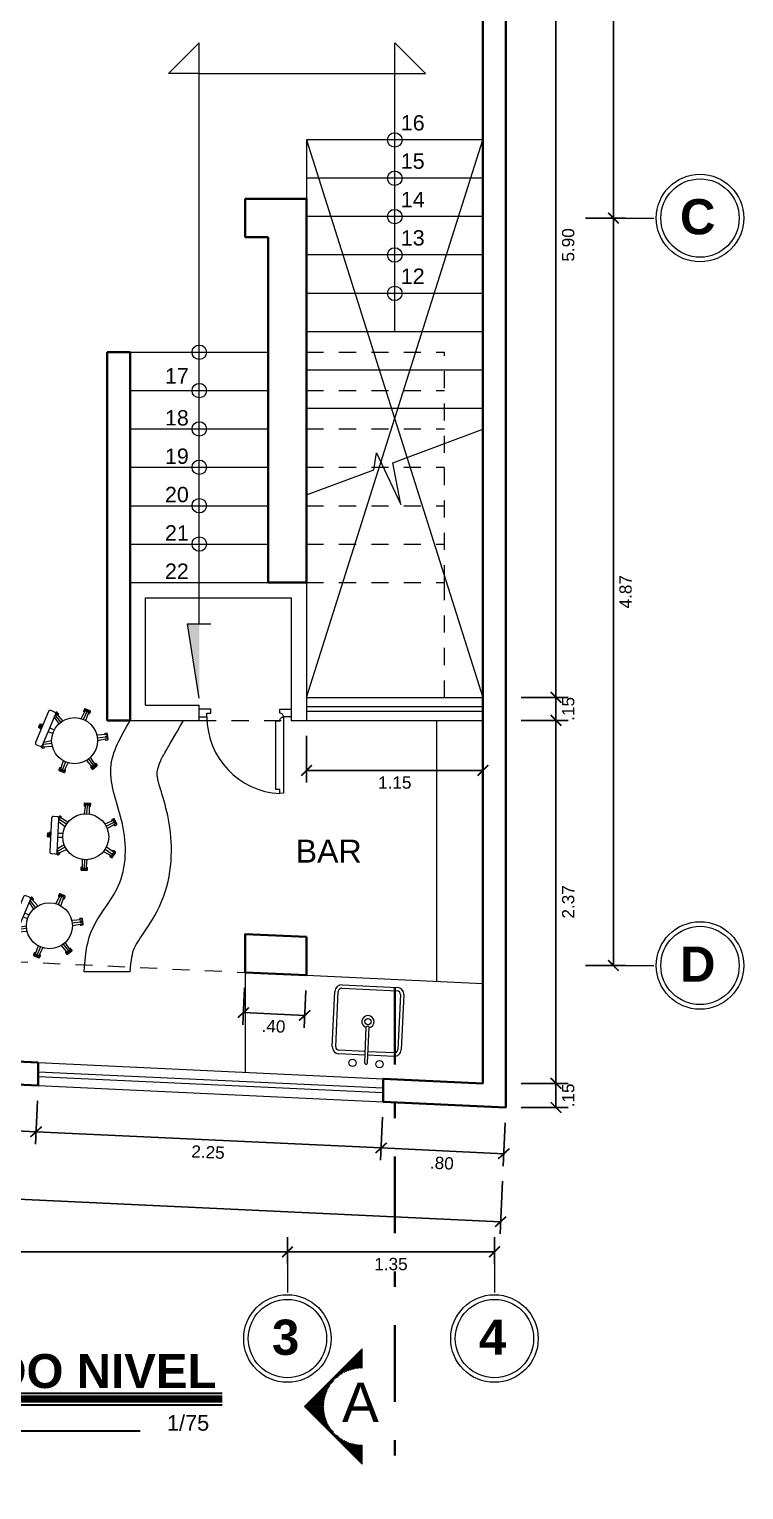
# Model space of a CAD drawing. Header units: millimetres. Extents: x 148 to 249, y 24 to 77.
# Drawn here: x 170.66 to 175.32, y 60.75 to 70.27 of the extents above; entities that cross this region are included whole.
import ezdxf

# ---------------------------------------------------------------- set-up
doc = ezdxf.new("R2010")
doc.units = ezdxf.units.MM
doc.header["$PDMODE"] = 32
doc.linetypes.add('2PAV$0$DASHDOT', pattern=[1, 0.5, -0.25, 0, -0.25])
doc.linetypes.add('HIDDEN2', pattern=[4.7625, 3.175, -1.5875])
doc.layers.get('0').update_dxf_attribs({"lineweight": 0})
doc.layers.get('Defpoints').update_dxf_attribs({"lineweight": 0})
for name, color, linetype, lineweight in [('A-Dims', 22, 'Continuous', 0), ('A-Furniture', 65, 'Continuous', 0), ('A-Hidden projection', 33, 'HIDDEN2', 0), ('A-Kitchen', 44, 'Continuous', 0), ('A-Section', 178, '2PAV$0$DASHDOT', 40), ('A-Stair', 53, 'Continuous', 0), ('A-Text', 30, 'Continuous', 30), ('A-Wall', 153, 'Continuous', 40), ('A-Window Glass', 111, 'Continuous', 0), ('escalera', 252, 'Continuous', 0), ('mobiliario', 4, 'Continuous', 0), ('muros bajos', 223, 'HIDDEN2', 18), ('piso', 10, 'Continuous', 0), ('puertas', 40, 'Continuous', 0), ('TEXTO', 7, 'Continuous', 0)]:
    doc.layers.add(name, color=color, linetype=linetype, lineweight=lineweight)
doc.styles.add('ejes', font='swissel.ttf')
doc.styles.add('FITO', font='ARIAL.TTF')
doc.styles.add('TEX', font='swissk.ttf', dxfattribs={"height": 0.2})
doc.dimstyles.new('DIM50', dxfattribs={"dimtxt": 0.08, "dimasz": 0.07, "dimexe": 0.08, "dimexo": 0.1, "dimgap": 0.04, "dimtad": 2, "dimzin": 4, "dimdsep": 46, "dimtxsty": 'ejes', "dimblk": 'ARCHTICK', "dimcen": 0.05, "dimadec": 0, "dimazin": 0, "dimtfac": 1, "dimtix": 1, "dimtmove": 0, "dimatfit": 3, "dimfxl": 0.08, "dimarcsym": 0})

# ---------------------------------------------------------------- blocks, each defined once
blk = doc.blocks.new('P60')
at = {"ltscale": 0.75}
blk.add_lwpolyline([(0.075, 0.05, -0.414214), (0.05, 0.025), (0.05, 0.5225), (0.075, 0.5244), (0.075, 0.4975), (0.1, 0.4975), (0.1, 0.05)], format="xyb", close=True, dxfattribs=at)
blk.add_lwpolyline([(0, 0.025), (0.05, 0.025, 0.414214), (0.075, 0), (0.075, -0.025), (0, -0.025)], format="xyb", dxfattribs=at)
blk.add_lwpolyline([(0.6, 0.025), (0.55, 0.025), (0.55, 0), (0.525, 0), (0.525, -0.025), (0.6, -0.025)], dxfattribs=at)
at = {"color": 9, "ltscale": 0.75}
blk.add_arc((0.05, 0.025), 0.5, 0, 87.13402, dxfattribs=at)
at = {"flags": 3}
blk.add_attdef('COCO', (0, 0), '', height=0.1, dxfattribs=at)
blk = doc.blocks.new('A$C66470BD4')
at = {"layer": 'A-Kitchen'}
for p, q in [((0, 0.138), (0, 0.538)), ((0.025, 0.138), (0.025, 0.538)), ((0.05, 0.588), (0.45, 0.588)), ((0.05, 0.563), (0.45, 0.563)), ((0.475, 0.538), (0.475, 0.138)), ((0.5, 0.538), (0.5, 0.138)), ((0.24, 0.032), (0.24, 0.289)), ((0.26, 0.032), (0.26, 0.289)), ((0.24, 0.113), (0.05, 0.113)), ((0.45, 0.113), (0.26, 0.113)), ((0.24, 0.088), (0.05, 0.088)), ((0.45, 0.088), (0.26, 0.088))]:
    blk.add_line(p, q, dxfattribs=at)
for points in [[(0.24, 0.289, -1), (0.26, 0.289)], [(0.24, 0.032, 1), (0.26, 0.032)]]:
    blk.add_lwpolyline(points, format="xyb", dxfattribs=at)
for centre, radius in [((0.25, 0.33), 0.0233), ((0.152, 0.027), 0.0266), ((0.348, 0.027), 0.0266)]:
    blk.add_circle(centre, radius, dxfattribs=at)
for centre, radius, start, end in [((0.05, 0.538), 0.05, 90, 180), ((0.05, 0.538), 0.025, 90, 180), ((0.45, 0.538), 0.05, 0, 90), ((0.45, 0.538), 0.025, 0, 90), ((0.25, 0.33), 0.0442, 282.7116, 256.5592), ((0.05, 0.138), 0.05, 180, 270), ((0.05, 0.138), 0.025, 180, 270), ((0.45, 0.138), 0.025, 270, 0), ((0.45, 0.138), 0.05, 270, 0)]:
    blk.add_arc(centre, radius, start, end, dxfattribs=at)
blk = doc.blocks.new('Plt-Silla13')
at = {"layer": 'mobiliario'}
for p, q in [((0.0157, 0.2395), (-0.0157, 0.2395)), ((-0.0157, 0.2299), (-0.0157, 0.2395)), ((0.0138, 0.2375), (-0.0138, 0.2375)), ((-0.0138, 0.2299), (-0.0138, 0.2375)), ((-0.013, 0.2299), (-0.013, 0.2368)), ((0.013, 0.2368), (-0.013, 0.2368)), ((-0.002, 0.2395), (-0.002, 0.2443)), ((0.002, 0.2395), (0.002, 0.2443)), ((0.013, 0.2299), (0.013, 0.2368)), ((0.0138, 0.2299), (0.0138, 0.2375)), ((0.0157, 0.2299), (0.0157, 0.2395)), ((-0.075, 0.1299), (-0.1016, 0.176)), ((-0.013, 0.1494), (-0.013, 0.1804)), ((0.013, 0.1494), (0.013, 0.1804)), ((0.075, 0.1299), (0.1016, 0.176)), ((-0.2147, 0), (-0.2175, 0)), ((-0.15, 0), (-0.2032, 0)), ((0.15, 0), (0.2032, 0)), ((0.2147, 0), (0.2175, 0)), ((-0.1074, -0.1859), (-0.1088, -0.1884)), ((-0.075, -0.1299), (-0.1016, -0.176)), ((0.075, -0.1299), (0.1016, -0.176)), ((0.1074, -0.1859), (0.1088, -0.1884))]:
    blk.add_line(p, q, dxfattribs=at)
for points in [[(-0.1211, 0.2178), (-0.1211, 0.1925, 0.414214), (-0.109, 0.1804), (0.109, 0.1804, 0.414214), (0.1211, 0.1925), (0.1211, 0.2178, 0.414214), (0.109, 0.2299), (-0.109, 0.2299, 0.414214)], [(-0.0088, 0.2443), (0.0088, 0.2443, 0.414214), (0.0114, 0.2469), (0.0114, 0.2481, 0.414214), (0.0088, 0.2506), (-0.0088, 0.2506, 0.414214), (-0.0114, 0.2481), (-0.0114, 0.2469, 0.414214)]]:
    blk.add_lwpolyline(points, format="xyb", close=True, dxfattribs=at)
for points in [[(-0.1181, 0.1846), (-0.1243, 0.181, 0.414214), (-0.1259, 0.1752), (-0.1202, 0.1653, 0.414214), (-0.1144, 0.1638), (-0.1113, 0.1656, 0.414214)], [(-0.1171, 0.1835, 0.344108), (-0.1181, 0.1784), (-0.0893, 0.1209)], [(-0.0601, 0.1378), (-0.0882, 0.1804, 0.397024)], [(-0.0877, 0.1792), (-0.0856, 0.1804, 0.414214)], [(0.0856, 0.1804), (0.0877, 0.1792, 0.414214)], [(0.0893, 0.1209), (0.1181, 0.1784, 0.344108), (0.1171, 0.1835)], [(0.1113, 0.1656), (0.1144, 0.1638, 0.414214), (0.1202, 0.1653), (0.1259, 0.1752, 0.414214), (0.1243, 0.181), (0.1181, 0.1846, 0.414214)], [(-0.199, 0.0136), (-0.199, 0.0172, 0.414214), (-0.2033, 0.0214), (-0.2147, 0.0214, 0.414214), (-0.2189, 0.0172), (-0.2189, -0.0172, 0.414214), (-0.2147, -0.0214), (-0.2033, -0.0214, 0.414214), (-0.199, -0.0172), (-0.199, -0.0136, 0.414214)], [(-0.1494, 0.0169), (-0.2135, 0.0131, 0.397024), (-0.2175, 0.0088), (-0.2175, -0.0088, 0.397024), (-0.2135, -0.0131), (-0.1494, -0.0169)], [(0.1494, -0.0169), (0.2135, -0.0131, 0.397024), (0.2175, -0.0088), (0.2175, 0.0088, 0.397024), (0.2135, 0.0131), (0.1494, 0.0169)], [(0.199, -0.0136), (0.199, -0.0172, 0.414214), (0.2033, -0.0214), (0.2147, -0.0214, 0.414214), (0.2189, -0.0172), (0.2189, 0.0172, 0.414214), (0.2147, 0.0214), (0.2033, 0.0214, 0.414214), (0.199, 0.0172), (0.199, 0.0136, 0.414214)], [(-0.1113, -0.1656), (-0.1144, -0.1638, 0.414214), (-0.1202, -0.1653), (-0.1259, -0.1752, 0.414214), (-0.1243, -0.181), (-0.0946, -0.1982, 0.414214), (-0.0888, -0.1966), (-0.0831, -0.1868, 0.414214), (-0.0847, -0.181), (-0.0877, -0.1792, 0.414214)], [(-0.0893, -0.1209), (-0.1181, -0.1784, 0.397024), (-0.1164, -0.184), (-0.1011, -0.1928, 0.397024), (-0.0954, -0.1915), (-0.0601, -0.1378)], [(0.0601, -0.1378), (0.0954, -0.1915, 0.397024), (0.1011, -0.1928), (0.1164, -0.184, 0.397024), (0.1181, -0.1784), (0.0893, -0.1209)], [(0.0877, -0.1792), (0.0847, -0.181, 0.414214), (0.0831, -0.1868), (0.0888, -0.1966, 0.414214), (0.0946, -0.1982), (0.1243, -0.181, 0.414214), (0.1259, -0.1752), (0.1202, -0.1653, 0.414214), (0.1144, -0.1638), (0.1113, -0.1656, 0.414214)]]:
    blk.add_lwpolyline(points, format="xyb", dxfattribs=at)
blk.add_lwpolyline([(0.0882, 0.1804), (0.0601, 0.1378)], dxfattribs=at)
for centre, radius in [((0, 0), 0.15), ((-0.209, 0), 0.00573), ((-0.209, 0), 0.00384), ((0.209, 0), 0.00573), ((0.209, 0), 0.00384), ((-0.1045, -0.181), 0.00573), ((-0.1045, -0.181), 0.00384), ((0.1045, -0.181), 0.00573), ((0.1045, -0.181), 0.00384)]:
    blk.add_circle(centre, radius, dxfattribs=at)
for centre, radius, start, end in [((-0.1045, 0.181), 0.00573, 185.01262, 354.39077), ((-0.1045, 0.181), 0.00384, 188.39318, 351.60682), ((0.1045, 0.181), 0.00573, 185.60923, 354.98738), ((0.1045, 0.181), 0.00384, 188.39318, 351.60682)]:
    blk.add_arc(centre, radius, start, end, dxfattribs=at)
blk = doc.blocks.new('_ArchTick')
at = {"color": 0, "linetype": 'ByBlock', "const_width": 0.15}
blk.add_lwpolyline([(-0.5, -0.5), (0.5, 0.5)], dxfattribs=at)
blk = doc.blocks.new('*D242')
at = {"layer": 'A-Dims', "color": 0, "lineweight": -2}
for p, q in [((173.8666, 71.8131), (174.1728, 71.8131)), ((174.0928, 65.9131), (174.0928, 71.8131)), ((173.8666, 65.9131), (174.1728, 65.9131))]:
    blk.add_line(p, q, dxfattribs=at)
at = {"layer": 'Defpoints', "color": 0}
for p in [(173.7666, 71.8131), (174.0928, 71.8131), (173.7666, 65.9131)]:
    blk.add_point(p, dxfattribs=at)
at = {"layer": 'A-Dims', "color": 0, "lineweight": -2, "xscale": 0.07, "yscale": 0.07, "zscale": 0.07}
for p, rotation in [((174.0928, 71.8131), 90), ((174.0928, 65.9131), 270)]:
    blk.add_blockref('_ArchTick', p, dxfattribs=dict(at, rotation=rotation))
at = {"layer": 'A-Dims', "color": 0, "insert": (174.1728, 68.8631), "char_height": 0.08, "attachment_point": 5, "rotation": 90, "style": 'ejes'}
blk.add_mtext('5.90', dxfattribs=at)
blk = doc.blocks.new('*D244')
at = {"layer": 'A-Dims', "color": 0, "lineweight": -2}
for p, q in [((173.8666, 65.7631), (174.1728, 65.7631)), ((174.0928, 63.3966), (174.0928, 65.7631)), ((173.8666, 63.3966), (174.1728, 63.3966))]:
    blk.add_line(p, q, dxfattribs=at)
at = {"layer": 'Defpoints', "color": 0}
for p in [(173.7666, 65.7631), (174.0928, 65.7631), (173.7666, 63.3966)]:
    blk.add_point(p, dxfattribs=at)
at = {"layer": 'A-Dims', "color": 0, "lineweight": -2, "xscale": 0.07, "yscale": 0.07, "zscale": 0.07}
for p, rotation in [((174.0928, 65.7631), 90), ((174.0928, 63.3966), 270)]:
    blk.add_blockref('_ArchTick', p, dxfattribs=dict(at, rotation=rotation))
at = {"layer": 'A-Dims', "color": 0, "insert": (174.1728, 64.5799), "char_height": 0.08, "attachment_point": 5, "rotation": 90, "style": 'ejes'}
blk.add_mtext('2.37', dxfattribs=at)
blk = doc.blocks.new('*D254')
at = {"layer": 'A-Dims', "color": 0, "lineweight": -2}
for p, q in [((173.8666, 63.3966), (174.1728, 63.3966)), ((174.0928, 63.2394), (174.0928, 63.3966)), ((173.8666, 63.2394), (174.1728, 63.2394))]:
    blk.add_line(p, q, dxfattribs=at)
at = {"layer": 'Defpoints', "color": 0}
for p in [(173.7666, 63.3966), (174.0928, 63.3966), (173.7666, 63.2394)]:
    blk.add_point(p, dxfattribs=at)
at = {"layer": 'A-Dims', "color": 0, "lineweight": -2, "xscale": 0.07, "yscale": 0.07, "zscale": 0.07}
for p, rotation in [((174.0928, 63.3966), 270), ((174.0928, 63.2394), 90)]:
    blk.add_blockref('_ArchTick', p, dxfattribs=dict(at, rotation=rotation))
at = {"layer": 'A-Dims', "color": 0, "insert": (174.1728, 63.318), "char_height": 0.08, "attachment_point": 5, "rotation": 90, "style": 'ejes'}
blk.add_mtext('.15', dxfattribs=at)
blk = doc.blocks.new('*D245')
at = {"layer": 'A-Dims', "color": 0, "lineweight": -2}
for p, q in [((166.284, 63.1081), (166.2679, 62.7648)), ((166.2716, 62.8448), (173.7316, 62.4948)), ((173.744, 62.7581), (173.7279, 62.4148))]:
    blk.add_line(p, q, dxfattribs=at)
at = {"layer": 'Defpoints', "color": 0}
for p in [(166.2887, 63.208), (173.7487, 62.858), (173.7316, 62.4948)]:
    blk.add_point(p, dxfattribs=at)
at = {"layer": 'A-Dims', "color": 0, "lineweight": -2, "xscale": 0.07, "yscale": 0.07, "zscale": 0.07}
for p, rotation in [((166.2716, 62.8448), 177.3138299825618), ((173.7316, 62.4948), 357.3138299825617)]:
    blk.add_blockref('_ArchTick', p, dxfattribs=dict(at, rotation=rotation))
at = {"layer": 'A-Dims', "color": 0, "insert": (169.9979, 62.5898), "char_height": 0.08, "attachment_point": 5, "rotation": 357.31383, "style": 'ejes'}
blk.add_mtext('7.47', dxfattribs=at)
blk = doc.blocks.new('*D248')
at = {"layer": 'A-Dims', "color": 0, "lineweight": -2}
for p, q in [((172.0623, 64.0202), (172.051, 63.7785)), ((172.4619, 64.0014), (172.4505, 63.7598)), ((172.0547, 63.8584), (172.4543, 63.8397))]:
    blk.add_line(p, q, dxfattribs=at)
at = {"layer": 'Defpoints', "color": 0}
for p in [(172.067, 64.1201), (172.4666, 64.1013), (172.4543, 63.8397)]:
    blk.add_point(p, dxfattribs=at)
at = {"layer": 'A-Dims', "color": 0, "lineweight": -2, "xscale": 0.07, "yscale": 0.07, "zscale": 0.07}
for p, rotation in [((172.0547, 63.8584), 177.3138299825625), ((172.4543, 63.8397), 357.3138299825624)]:
    blk.add_blockref('_ArchTick', p, dxfattribs=dict(at, rotation=rotation))
at = {"layer": 'A-Dims', "color": 0, "insert": (172.2508, 63.7691), "char_height": 0.08, "attachment_point": 5, "rotation": 357.31383, "style": 'ejes'}
blk.add_mtext('.40', dxfattribs=at)
blk = doc.blocks.new('*D334')
at = {"layer": 'A-Dims', "color": 0, "lineweight": -2}
for p, q in [((173.8666, 65.9131), (174.1728, 65.9131)), ((174.0928, 65.9131), (174.0928, 65.7631)), ((173.8666, 65.7631), (174.1728, 65.7631))]:
    blk.add_line(p, q, dxfattribs=at)
at = {"layer": 'Defpoints', "color": 0}
for p in [(173.7666, 65.9131), (173.7666, 65.7631), (174.0928, 65.7631)]:
    blk.add_point(p, dxfattribs=at)
at = {"layer": 'A-Dims', "color": 0, "lineweight": -2, "xscale": 0.07, "yscale": 0.07, "zscale": 0.07}
for p, rotation in [((174.0928, 65.9131), 270), ((174.0928, 65.7631), 90)]:
    blk.add_blockref('_ArchTick', p, dxfattribs=dict(at, rotation=rotation))
at = {"layer": 'A-Dims', "color": 0, "insert": (174.1728, 65.8381), "char_height": 0.08, "attachment_point": 5, "rotation": 90, "style": 'ejes'}
blk.add_mtext('.15', dxfattribs=at)
blk = doc.blocks.new('*D454')
at = {"layer": 'A-Dims', "color": 0, "lineweight": -2}
for p, q in [((172.4666, 65.6631), (172.4666, 65.3573)), ((173.6166, 65.6631), (173.6166, 65.3573)), ((172.4666, 65.4373), (173.6166, 65.4373))]:
    blk.add_line(p, q, dxfattribs=at)
at = {"layer": 'Defpoints', "color": 0}
for p in [(172.4666, 65.7631), (173.6166, 65.7631), (173.6166, 65.4373)]:
    blk.add_point(p, dxfattribs=at)
at = {"layer": 'A-Dims', "color": 0, "lineweight": -2, "xscale": 0.07, "yscale": 0.07, "zscale": 0.07, "rotation": 180}
blk.add_blockref('_ArchTick', (172.4666, 65.4373), dxfattribs=at)
at = {"layer": 'A-Dims', "color": 0, "lineweight": -2, "xscale": 0.07, "yscale": 0.07, "zscale": 0.07}
blk.add_blockref('_ArchTick', (173.6166, 65.4373), dxfattribs=at)
at = {"layer": 'A-Dims', "color": 0, "insert": (173.0416, 65.3573), "char_height": 0.08, "attachment_point": 5, "style": 'ejes'}
blk.add_mtext('1.15', dxfattribs=at)
blk = doc.blocks.new('*D455')
at = {"layer": 'A-Dims', "color": 0, "lineweight": -2}
for p, q in [((172.9619, 63.1771), (172.9487, 62.8956)), ((173.7619, 63.1395), (173.7487, 62.858)), ((173.7524, 62.9379), (172.9524, 62.9755))]:
    blk.add_line(p, q, dxfattribs=at)
at = {"layer": 'Defpoints', "color": 0}
for p in [(172.9666, 63.277), (173.7666, 63.2394), (172.9524, 62.9755)]:
    blk.add_point(p, dxfattribs=at)
at = {"layer": 'A-Dims', "color": 0, "lineweight": -2, "xscale": 0.07, "yscale": 0.07, "zscale": 0.07}
for p, rotation in [((172.9524, 62.9755), 177.3138299825623), ((173.7524, 62.9379), 357.3138299825624)]:
    blk.add_blockref('_ArchTick', p, dxfattribs=dict(at, rotation=rotation))
at = {"layer": 'A-Dims', "color": 0, "insert": (173.3487, 62.8768), "char_height": 0.08, "attachment_point": 5, "rotation": 357.31383, "style": 'ejes'}
blk.add_mtext('.80', dxfattribs=at)
blk = doc.blocks.new('*D456')
at = {"layer": 'A-Dims', "color": 0, "lineweight": -2}
for p, q in [((170.7119, 63.2826), (170.6987, 63.0011)), ((172.9619, 63.1771), (172.9487, 62.8956)), ((170.7024, 63.081), (172.9524, 62.9755))]:
    blk.add_line(p, q, dxfattribs=at)
at = {"layer": 'Defpoints', "color": 0}
for p in [(170.7166, 63.3825), (172.9666, 63.277), (172.9524, 62.9755)]:
    blk.add_point(p, dxfattribs=at)
at = {"layer": 'A-Dims', "color": 0, "lineweight": -2, "xscale": 0.07, "yscale": 0.07, "zscale": 0.07}
for p, rotation in [((170.7024, 63.081), 177.3138299825625), ((172.9524, 62.9755), 357.3138299825625)]:
    blk.add_blockref('_ArchTick', p, dxfattribs=dict(at, rotation=rotation))
at = {"layer": 'A-Dims', "color": 0, "insert": (171.8237, 62.9483), "char_height": 0.08, "attachment_point": 5, "rotation": 357.31383, "style": 'ejes'}
blk.add_mtext('2.25', dxfattribs=at)
blk = doc.blocks.new('*D457')
at = {"layer": 'A-Dims', "color": 0, "lineweight": -2}
for p, q in [((169.9619, 63.3178), (169.9487, 63.0363)), ((170.7119, 63.2826), (170.6987, 63.0011)), ((169.9524, 63.1162), (170.7024, 63.081))]:
    blk.add_line(p, q, dxfattribs=at)
at = {"layer": 'Defpoints', "color": 0}
for p in [(169.9666, 63.4177), (170.7166, 63.3825), (170.7024, 63.081)]:
    blk.add_point(p, dxfattribs=at)
at = {"layer": 'A-Dims', "color": 0, "lineweight": -2, "xscale": 0.07, "yscale": 0.07, "zscale": 0.07}
for p, rotation in [((169.9524, 63.1162), 177.3138299825621), ((170.7024, 63.081), 357.3138299825621)]:
    blk.add_blockref('_ArchTick', p, dxfattribs=dict(at, rotation=rotation))
at = {"layer": 'A-Dims', "color": 0, "insert": (170.3237, 63.0187), "char_height": 0.08, "attachment_point": 5, "rotation": 357.31383, "style": 'ejes'}
blk.add_mtext('.75', dxfattribs=at)
blk = doc.blocks.new('*D555')
at = {"layer": 'A-Dims', "color": 0, "lineweight": -2}
for p, q in [((174.2855, 69.0381), (174.5469, 69.0381)), ((174.4669, 64.1653), (174.4669, 69.0381)), ((174.2855, 64.1653), (174.5469, 64.1653))]:
    blk.add_line(p, q, dxfattribs=at)
at = {"layer": 'Defpoints', "color": 0}
for p in [(174.1855, 69.0381), (174.4669, 69.0381), (174.1855, 64.1653)]:
    blk.add_point(p, dxfattribs=at)
at = {"layer": 'A-Dims', "color": 0, "lineweight": -2, "xscale": 0.07, "yscale": 0.07, "zscale": 0.07}
for p, rotation in [((174.4669, 69.0381), 90), ((174.4669, 64.1653), 270)]:
    blk.add_blockref('_ArchTick', p, dxfattribs=dict(at, rotation=rotation))
at = {"layer": 'A-Dims', "color": 0, "insert": (174.5469, 66.6017), "char_height": 0.08, "attachment_point": 5, "rotation": 90, "style": 'ejes'}
blk.add_mtext('4.87', dxfattribs=at)
blk = doc.blocks.new('*D552')
at = {"layer": 'A-Dims', "color": 0, "lineweight": -2}
for p, q in [((174.2855, 71.9381), (174.5469, 71.9381)), ((174.4669, 71.9381), (174.4669, 69.0381)), ((174.2855, 69.0381), (174.5469, 69.0381))]:
    blk.add_line(p, q, dxfattribs=at)
at = {"layer": 'Defpoints', "color": 0}
for p in [(174.1855, 71.9381), (174.1855, 69.0381), (174.4669, 69.0381)]:
    blk.add_point(p, dxfattribs=at)
at = {"layer": 'A-Dims', "color": 0, "lineweight": -2, "xscale": 0.07, "yscale": 0.07, "zscale": 0.07}
for p, rotation in [((174.4669, 71.9381), 90), ((174.4669, 69.0381), 270)]:
    blk.add_blockref('_ArchTick', p, dxfattribs=dict(at, rotation=rotation))
at = {"layer": 'A-Dims', "color": 0, "insert": (174.5469, 70.4881), "char_height": 0.08, "attachment_point": 5, "rotation": 90, "style": 'ejes'}
blk.add_mtext('2.90', dxfattribs=at)
blk = doc.blocks.new('*D548')
at = {"layer": 'A-Dims', "color": 0, "lineweight": -2}
for p, q in [((166.5066, 62.3944), (166.5066, 62.2183)), ((172.3416, 62.3944), (172.3416, 62.2183)), ((166.5066, 62.2983), (172.3416, 62.2983))]:
    blk.add_line(p, q, dxfattribs=at)
at = {"layer": 'Defpoints', "color": 0}
for p in [(166.5066, 62.4944), (172.3416, 62.4944), (172.3416, 62.2983)]:
    blk.add_point(p, dxfattribs=at)
at = {"layer": 'A-Dims', "color": 0, "lineweight": -2, "xscale": 0.07, "yscale": 0.07, "zscale": 0.07, "rotation": 180}
blk.add_blockref('_ArchTick', (166.5066, 62.2983), dxfattribs=at)
at = {"layer": 'A-Dims', "color": 0, "lineweight": -2, "xscale": 0.07, "yscale": 0.07, "zscale": 0.07}
blk.add_blockref('_ArchTick', (172.3416, 62.2983), dxfattribs=at)
at = {"layer": 'A-Dims', "color": 0, "insert": (169.4241, 62.2183), "char_height": 0.08, "attachment_point": 5, "style": 'ejes'}
blk.add_mtext('5.84', dxfattribs=at)
blk = doc.blocks.new('*D549')
at = {"layer": 'A-Dims', "color": 0, "lineweight": -2}
for p, q in [((172.3416, 62.3944), (172.3416, 62.2183)), ((173.6916, 62.3944), (173.6916, 62.2183)), ((173.6916, 62.2983), (172.3416, 62.2983))]:
    blk.add_line(p, q, dxfattribs=at)
at = {"layer": 'Defpoints', "color": 0}
for p in [(172.3416, 62.4944), (173.6916, 62.4944), (172.3416, 62.2983)]:
    blk.add_point(p, dxfattribs=at)
at = {"layer": 'A-Dims', "color": 0, "lineweight": -2, "xscale": 0.07, "yscale": 0.07, "zscale": 0.07, "rotation": 180}
blk.add_blockref('_ArchTick', (172.3416, 62.2983), dxfattribs=at)
at = {"layer": 'A-Dims', "color": 0, "lineweight": -2, "xscale": 0.07, "yscale": 0.07, "zscale": 0.07}
blk.add_blockref('_ArchTick', (173.6916, 62.2983), dxfattribs=at)
at = {"layer": 'A-Dims', "color": 0, "insert": (173.0166, 62.2183), "char_height": 0.08, "attachment_point": 5, "style": 'ejes'}
blk.add_mtext('1.35', dxfattribs=at)

msp = doc.modelspace()

# ---------------------------------------------------------------- hatches: boundary and pattern name
at = {"layer": 'escalera'}
msp.add_hatch(color=256, dxfattribs=at).paths.add_polyline_path([(171.7666, 65.9076), (171.7666, 66.3927), (171.6903, 66.3927)])

# ---------------------------------------------------------------- linework, layer by layer
at = {"layer": 'A-Dims'}
for p, q in [((174.5469, 69.0381), (174.7317, 69.0381)), ((174.5469, 64.1653), (174.7317, 64.1653)), ((172.3416, 62.2183), (172.3416, 62.0336)), ((173.6916, 62.2183), (173.6916, 62.0336))]:
    msp.add_line(p, q, dxfattribs=at)
for centre, radius in [((175.0322, 69.0381), 0.2854), ((175.0322, 69.0381), 0.2554), ((175.0322, 64.1653), 0.2854), ((175.0322, 64.1653), 0.2554), ((172.3416, 61.7331), 0.2854), ((173.6916, 61.7331), 0.2854), ((172.3416, 61.7331), 0.2554), ((173.6916, 61.7331), 0.2554)]:
    msp.add_circle(centre, radius, dxfattribs=at)
at = {"layer": 'A-Furniture'}
for p, q in [((173.3166, 64.0614), (173.3166, 65.7631)), ((171.315, 64.1245), (171.0166, 64.1245)), ((172.067, 64.1201), (172.067, 63.4693)), ((172.4666, 64.1013), (173.6166, 64.0474))]:
    msp.add_line(p, q, dxfattribs=at)
msp.add_spline([(171.0166, 64.1245), (171.0603, 64.3811), (171.2378, 64.6821), (171.2654, 65.0897), (171.1898, 65.4534), (171.3166, 65.7631)], degree=3, dxfattribs=at)
msp.add_open_spline([(171.315, 64.1245), (171.3229, 64.2008), (171.3318, 64.2511), (171.3446, 64.2846), (171.3613, 64.3139), (171.4233, 64.4054), (171.4675, 64.4653), (171.5466, 64.634), (171.5698, 64.7241), (171.5891, 64.8976), (171.5862, 64.9825), (171.5648, 65.1345), (171.547, 65.2039), (171.5151, 65.3135), (171.5017, 65.3572), (171.4972, 65.3736), (171.4934, 65.3899), (171.4924, 65.4153), (171.4925, 65.4341), (171.5, 65.4598), (171.5153, 65.5039), (171.5311, 65.5317), (171.5438, 65.557), (171.6638, 65.7631)], degree=3, knots=[0, 0, 0, 0, 0.225712, 0.225712, 0.399861, 0.399861, 0.57401, 0.57401, 0.748158, 0.748158, 0.922307, 0.922307, 1.072424, 1.072424, 1.222542, 1.222542, 1.330739, 1.330739, 1.425085, 1.425085, 1.519431, 1.519431, 1.688762, 1.688762, 1.688762, 1.688762], dxfattribs=at)
at = {"layer": 'A-Hidden projection', "ltscale": 0.035}
for p, q in [((172.4666, 68.1631), (173.3666, 68.1631)), ((173.3666, 66.6631), (173.3666, 68.1631)), ((172.4666, 67.9131), (173.3666, 67.9131)), ((172.4666, 67.6631), (173.3666, 67.6631)), ((172.4666, 67.4131), (173.3666, 67.4131)), ((172.4666, 67.1631), (173.3666, 67.1631)), ((172.4666, 66.9131), (173.3666, 66.9131)), ((172.4666, 66.6631), (173.3666, 66.6631)), ((173.3666, 65.9131), (173.3666, 66.6631)), ((171.7666, 65.7631), (172.3666, 65.7631)), ((170.1166, 64.2116), (172.067, 64.1201))]:
    msp.add_line(p, q, dxfattribs=at)
at = {"layer": 'A-Section', "color": 2}
msp.add_lwpolyline([(173.0416, 64.0197), (173.0416, 60.7471)], dxfattribs=at)
at = {"layer": 'A-Stair', "color": 53}
for p, q in [((173.6166, 69.5474), (172.4666, 69.5474)), ((172.4666, 69.5474), (172.4666, 69.1631)), ((172.4666, 69.5474), (173.6166, 65.9131)), ((172.4666, 65.9131), (173.6166, 69.5474)), ((173.6166, 69.2974), (172.4666, 69.2974)), ((173.6166, 69.0474), (172.4666, 69.0474)), ((173.6166, 68.7974), (172.4666, 68.7974)), ((173.6166, 68.5474), (172.4666, 68.5474)), ((173.6166, 68.2974), (172.4666, 68.2974)), ((171.3166, 68.1631), (172.2166, 68.1631)), ((171.3166, 66.6631), (171.3166, 68.1631)), ((173.6166, 68.0474), (172.4666, 68.0474)), ((171.3166, 67.9131), (172.2166, 67.9131)), ((173.6166, 67.7974), (172.4666, 67.7974)), ((171.3166, 67.6631), (172.2166, 67.6631)), ((173.0286, 67.4426), (173.6166, 67.6622)), ((172.9046, 67.3963), (172.9221, 67.5082)), ((172.9221, 67.5082), (173.0816, 67.1708)), ((173.0816, 67.1708), (173.0286, 67.4426)), ((171.3166, 67.4131), (172.2166, 67.4131)), ((172.4666, 67.2327), (172.9046, 67.3963)), ((171.3166, 67.1631), (172.2166, 67.1631)), ((171.3166, 66.9131), (172.2166, 66.9131)), ((171.3166, 65.7631), (171.3166, 66.6631)), ((171.3166, 66.6631), (172.2166, 66.6631)), ((172.4666, 66.6631), (172.4666, 65.7631)), ((171.4166, 66.5631), (172.3666, 66.5631)), ((171.4166, 65.8631), (171.4166, 66.5631)), ((172.3666, 66.5631), (172.3666, 65.7631)), ((172.4666, 65.9131), (173.6166, 65.9131)), ((171.4166, 65.8631), (171.7666, 65.8631)), ((171.7666, 65.7631), (171.7666, 65.8631)), ((171.3166, 65.7631), (171.7666, 65.7631)), ((172.3666, 65.7631), (173.6166, 65.7631))]:
    msp.add_line(p, q, dxfattribs=at)
at = {"layer": 'A-Text', "color": 251, "linetype": 'Continuous'}
for p, q in [((168.3372, 61.335), (171.9162, 61.335)), ((169.1746, 61.3761), (171.9162, 61.3761)), ((169.1746, 61.3001), (171.9162, 61.3001)), ((170.0238, 61.1324), (171.3809, 61.1324))]:
    msp.add_line(p, q, dxfattribs=at)
at = {"layer": 'A-Text', "const_width": 0.0475}
msp.add_lwpolyline([(169.202, 61.3381), (171.9162, 61.3381)], dxfattribs=at)
at = {"layer": 'A-Wall'}
for p, q in [((173.7666, 63.2394), (173.7666, 74.3903)), ((173.6166, 69.7881), (173.6166, 71.8131)), ((173.6166, 68.2631), (173.6166, 69.7881)), ((172.0666, 69.1631), (172.4666, 69.1631)), ((172.0666, 69.1631), (172.0666, 68.9131)), ((172.4666, 66.6631), (172.4666, 69.1631)), ((172.0666, 68.9131), (172.2166, 68.9131)), ((172.2166, 66.6631), (172.2166, 68.9131)), ((173.6166, 63.3966), (173.6166, 68.2631)), ((171.1666, 65.7631), (171.1666, 68.1631)), ((171.1666, 68.1631), (171.3166, 68.1631)), ((171.3166, 65.7631), (171.3166, 68.1631)), ((172.2166, 66.6631), (172.4666, 66.6631)), ((171.1666, 65.7631), (171.3166, 65.7631)), ((172.067, 64.1201), (172.4666, 64.1013)), ((170.1166, 63.5608), (170.7166, 63.5327)), ((170.7166, 63.3825), (170.7166, 63.5327)), ((172.9666, 63.277), (172.9666, 63.4271)), ((172.9666, 63.4271), (173.6166, 63.3966)), ((169.9666, 63.4177), (170.7166, 63.3825)), ((172.9666, 63.277), (173.7666, 63.2394))]:
    msp.add_line(p, q, dxfattribs=at)
msp.add_lwpolyline([(172.4666, 64.3513), (172.4666, 64.1013), (172.067, 64.1201), (172.067, 64.3701), (172.4666, 64.3513)], dxfattribs=at)
at = {"layer": 'A-Window Glass'}
for p, q in [((172.4666, 65.8531), (173.6166, 65.8531)), ((172.4666, 65.8231), (173.6166, 65.8231)), ((170.7166, 63.4726), (172.9666, 63.3671)), ((170.7166, 63.4426), (172.9666, 63.337))]:
    msp.add_line(p, q, dxfattribs=at)
at = {"layer": 'escalera'}
for p, q in [((171.5665, 69.9811), (171.7666, 70.1811)), ((171.7666, 69.9811), (171.7666, 70.1811)), ((173.0416, 69.9811), (173.0416, 70.1811)), ((173.2416, 69.9811), (173.0416, 70.1811)), ((171.7666, 69.9811), (171.5665, 69.9811)), ((171.7666, 66.3927), (171.7666, 69.9811)), ((171.7666, 69.9811), (173.0416, 69.9811)), ((173.0416, 68.2974), (173.0416, 69.9811)), ((173.0416, 69.9811), (173.2416, 69.9811)), ((171.7666, 65.9076), (171.6903, 66.3927)), ((171.6903, 66.3927), (171.8429, 66.3927))]:
    msp.add_line(p, q, dxfattribs=at)
for centre in [(173.0416, 69.5474), (173.0416, 69.2974), (173.0416, 69.0474), (173.0416, 68.7974), (173.0416, 68.5474), (171.7666, 68.1631), (171.7666, 67.9131), (171.7666, 67.6631), (171.7666, 67.4131), (171.7666, 67.1631), (171.7666, 66.9131)]:
    msp.add_circle(centre, 0.0472, dxfattribs=at)
at = {"layer": 'muros bajos'}
for p, q in [((170.7166, 63.5327), (172.9666, 63.4271)), ((170.7166, 63.3825), (172.9666, 63.277))]:
    msp.add_line(p, q, dxfattribs=at)
at = {"layer": 'piso', "color": 106}
for p, q in [((172.8289, 61.6655), (172.4531, 61.2896)), ((172.8289, 61.6582), (172.4604, 61.2896)), ((172.8289, 61.6508), (172.4677, 61.2896)), ((172.8289, 61.6434), (172.662, 61.4765)), ((172.8289, 61.6361), (172.693, 61.5001)), ((172.8289, 61.6287), (172.711, 61.5107)), ((172.8289, 61.6213), (172.7255, 61.5179)), ((172.8289, 61.6139), (172.7383, 61.5232)), ((172.8289, 61.5402), (172.8289, 61.6655)), ((172.8289, 61.6065), (172.7498, 61.5274)), ((172.8289, 61.5991), (172.7605, 61.5307)), ((172.8289, 61.5918), (172.7705, 61.5333)), ((172.8289, 61.5844), (172.7799, 61.5354)), ((172.8289, 61.577), (172.7889, 61.537)), ((172.8289, 61.5696), (172.7976, 61.5382)), ((172.8289, 61.5622), (172.8059, 61.5391)), ((172.8289, 61.5548), (172.8139, 61.5397)), ((172.8289, 61.5475), (172.8216, 61.5401)), ((172.642, 61.4565), (172.4751, 61.2896)), ((172.6184, 61.4255), (172.4825, 61.2896)), ((172.6079, 61.4076), (172.4899, 61.2896)), ((172.6007, 61.393), (172.4973, 61.2896)), ((172.5953, 61.3803), (172.5047, 61.2896)), ((172.5912, 61.3688), (172.512, 61.2896)), ((172.5879, 61.3581), (172.5194, 61.2896)), ((172.5853, 61.3481), (172.5268, 61.2896)), ((172.5832, 61.3386), (172.5342, 61.2896)), ((172.5816, 61.3296), (172.5416, 61.2896)), ((172.4531, 61.2896), (172.8289, 60.9137)), ((172.8289, 60.921), (172.4604, 61.2896)), ((172.8289, 60.9284), (172.4677, 61.2896)), ((172.642, 61.1227), (172.4751, 61.2896)), ((172.6184, 61.1537), (172.4825, 61.2896)), ((172.6079, 61.1716), (172.4899, 61.2896)), ((172.6007, 61.1862), (172.4973, 61.2896)), ((172.5953, 61.1989), (172.5047, 61.2896)), ((172.5912, 61.2105), (172.512, 61.2896)), ((172.5879, 61.2211), (172.5194, 61.2896)), ((172.5853, 61.2311), (172.5268, 61.2896)), ((172.5832, 61.2406), (172.5342, 61.2896)), ((172.5816, 61.2496), (172.5416, 61.2896)), ((172.5803, 61.321), (172.549, 61.2896)), ((172.5803, 61.2582), (172.549, 61.2896)), ((172.5794, 61.3127), (172.5563, 61.2896)), ((172.5794, 61.2665), (172.5563, 61.2896)), ((172.5788, 61.3047), (172.5637, 61.2896)), ((172.5788, 61.2745), (172.5637, 61.2896)), ((172.5785, 61.297), (172.5711, 61.2896)), ((172.5785, 61.2822), (172.5711, 61.2896)), ((172.8289, 60.9358), (172.662, 61.1027)), ((172.8289, 60.9432), (172.693, 61.0791)), ((172.8289, 60.9505), (172.711, 61.0685)), ((172.8289, 60.9579), (172.7255, 61.0613)), ((172.8289, 60.9653), (172.7383, 61.056)), ((172.8289, 60.9727), (172.7498, 61.0518)), ((172.8289, 60.9801), (172.7605, 61.0485)), ((172.8289, 60.9875), (172.7705, 61.0459)), ((172.8289, 60.9948), (172.7799, 61.0439)), ((172.8289, 61.0022), (172.7889, 61.0422)), ((172.8289, 61.0096), (172.7976, 61.041)), ((172.8289, 61.017), (172.8059, 61.0401)), ((172.8289, 61.0244), (172.8139, 61.0395)), ((172.8289, 61.0318), (172.8216, 61.0391)), ((172.8289, 60.9137), (172.8289, 61.039))]:
    msp.add_line(p, q, dxfattribs=at)

# ---------------------------------------------------------------- block references
at = {"layer": 'A-Furniture'}
for p, rotation in [((170.9535, 65.631), 67.13348406329473), ((171.0264, 65.0044), 87.09649045472138), ((170.7895, 64.4241), 67.13348406329473)]:
    msp.add_blockref('Plt-Silla13', p, dxfattribs=dict(at, rotation=rotation))
at = {"layer": 'A-Furniture', "xscale": 0.8999999999999999, "yscale": 0.9000000000000004, "zscale": 0.9, "rotation": 357.313829982563}
msp.add_blockref('A$C66470BD4', (172.6281, 63.5127), dxfattribs=at)
at = {"layer": 'puertas', "rotation": 180}
msp.add_blockref('P60', (172.3666, 65.8106), dxfattribs=at)

# ---------------------------------------------------------------- texts
at = {"layer": 'A-Dims', "char_height": 0.2295, "width": 0.94069}
for s, insert, attachment_point in [('{\\fArial|b1|i0|c0|p34;C}', (175.1329, 69.1617), 3), ('{\\fArial|b1|i0|c0|p34;D}', (175.1329, 64.2889), 3), ('{\\fArial|b1|i0|c0|p34;3}', (172.2408, 61.8567), 1), ('{\\fArial|b1|i0|c0|p34;4}', (173.5908, 61.8567), 1)]:
    msp.add_mtext(s, dxfattribs=dict(at, insert=insert, attachment_point=attachment_point))
at = {"layer": 'A-Text'}
for s, height, style, p in [('A', 0.2584, 'TEX', (172.6972, 61.188)), ('1/75', 0.10135, 'FITO', (171.5559, 61.1324))]:
    msp.add_text(s, height=height, dxfattribs=dict(at, style=style)).set_placement(p)
at = {"layer": 'A-Text', "attachment_point": 1}
for s, insert, char_height, width in [('\\pxqc;{\\fArial|b0|i0|c0|p34;BAR}', (171.6499, 64.9859), 0.15, 1.921231), ('{\\fArial|b1|i0|c0|p34;SEGUNDO NIVEL}', (169.315, 61.6321), 0.22176, 10.948814)]:
    msp.add_mtext(s, dxfattribs=dict(at, insert=insert, char_height=char_height, width=width))
at = {"layer": 'TEXTO', "char_height": 0.1, "width": 1.43002, "attachment_point": 2}
for s, insert in [('{\\fArial|b0|i0|c0|p34;16}', (173.1587, 69.7092)), ('{\\fArial|b0|i0|c0|p34;15}', (173.1587, 69.4592)), ('{\\fArial|b0|i0|c0|p34;14}', (173.1587, 69.2092)), ('{\\fArial|b0|i0|c0|p34;13}', (173.1587, 68.9592)), ('{\\fArial|b0|i0|c0|p34;12}', (173.1587, 68.7092)), ('{\\fArial|b0|i0|c0|p34;17}', (171.6206, 68.0596)), ('{\\fArial|b0|i0|c0|p34;18}', (171.6206, 67.7858)), ('{\\fArial|b0|i0|c0|p34;19}', (171.6206, 67.5358)), ('{\\fArial|b0|i0|c0|p34;20}', (171.6206, 67.2858)), ('{\\fArial|b0|i0|c0|p34;21}', (171.6206, 67.0358)), ('{\\fArial|b0|i0|c0|p34;22}', (171.6206, 66.7858))]:
    msp.add_mtext(s, dxfattribs=dict(at, insert=insert))

# ---------------------------------------------------------------- dimensions: what is measured, and where the dimension line sits
at = {"layer": 'A-Dims'}
for base, p1, p2, picture, middle in [((174.4669, 69.0381), (174.1855, 71.9381), (174.1855, 69.0381), '*D552', (174.5469, 70.4881)), ((174.0928, 71.8131), (173.7666, 65.9131), (173.7666, 71.8131), '*D242', (174.1728, 68.8631)), ((174.4669, 69.0381), (174.1855, 64.1653), (174.1855, 69.0381), '*D555', (174.5469, 66.6017)), ((174.0928, 65.7631), (173.7666, 65.9131), (173.7666, 65.7631), '*D334', (174.1728, 65.8381)), ((174.0928, 65.7631), (173.7666, 63.3966), (173.7666, 65.7631), '*D244', (174.1728, 64.5799))]:
    dim = msp.add_linear_dim(base=base, p1=p1, p2=p2, angle=90, dimstyle='DIM50', dxfattribs=at)
    dim.commit()
    dim.dimension.update_dxf_attribs({"geometry": picture, "text_midpoint": middle})
for base, p1, p2, picture, middle in [((173.6166, 65.4373), (172.4666, 65.7631), (173.6166, 65.7631), '*D454', (173.0416, 65.3573)), ((172.3415658499, 62.2983296792), (166.5065658499, 62.4944034191), (172.3415658499, 62.4944034191), '*D548', (169.4240658499, 62.2183296792)), ((172.3416, 62.2983), (173.6916, 62.4944), (172.3416, 62.4944), '*D549', (173.0166, 62.2183))]:
    dim = msp.add_linear_dim(base=base, p1=p1, p2=p2, dimstyle='DIM50', dxfattribs=at)
    dim.commit()
    dim.dimension.update_dxf_attribs({"geometry": picture, "text_midpoint": middle})
for p1, p2, distance, picture, middle in [((172.067, 64.1201), (172.4666, 64.1013), -0.2619, '*D248', (172.2508, 63.7691)), ((169.9666, 63.4177), (170.7166, 63.3825), -0.3018, '*D457', (170.3237, 63.0187)), ((170.7166, 63.3825), (172.9666, 63.277), -0.3018, '*D456', (171.8237, 62.9483)), ((173.7666, 63.2394), (172.9666, 63.277), 0.3018, '*D455', (173.3487, 62.8768)), ((166.2887, 63.208), (173.7487, 62.858), -0.3637, '*D245', (169.9979, 62.5898))]:
    dim = msp.add_aligned_dim(p1=p1, p2=p2, distance=distance, dimstyle='DIM50', dxfattribs=at)
    dim.commit()
    dim.dimension.update_dxf_attribs({"geometry": picture, "text_midpoint": middle})
dim = msp.add_linear_dim(base=(174.0928, 63.3966), p1=(173.7666, 63.2394), p2=(173.7666, 63.3966), angle=90, text='.15', dimstyle='DIM50', dxfattribs=at)
dim.commit()
dim.dimension.update_dxf_attribs({"geometry": '*D254', "text_midpoint": (174.1728, 63.318)})

doc.saveas('drawing.dxf')
